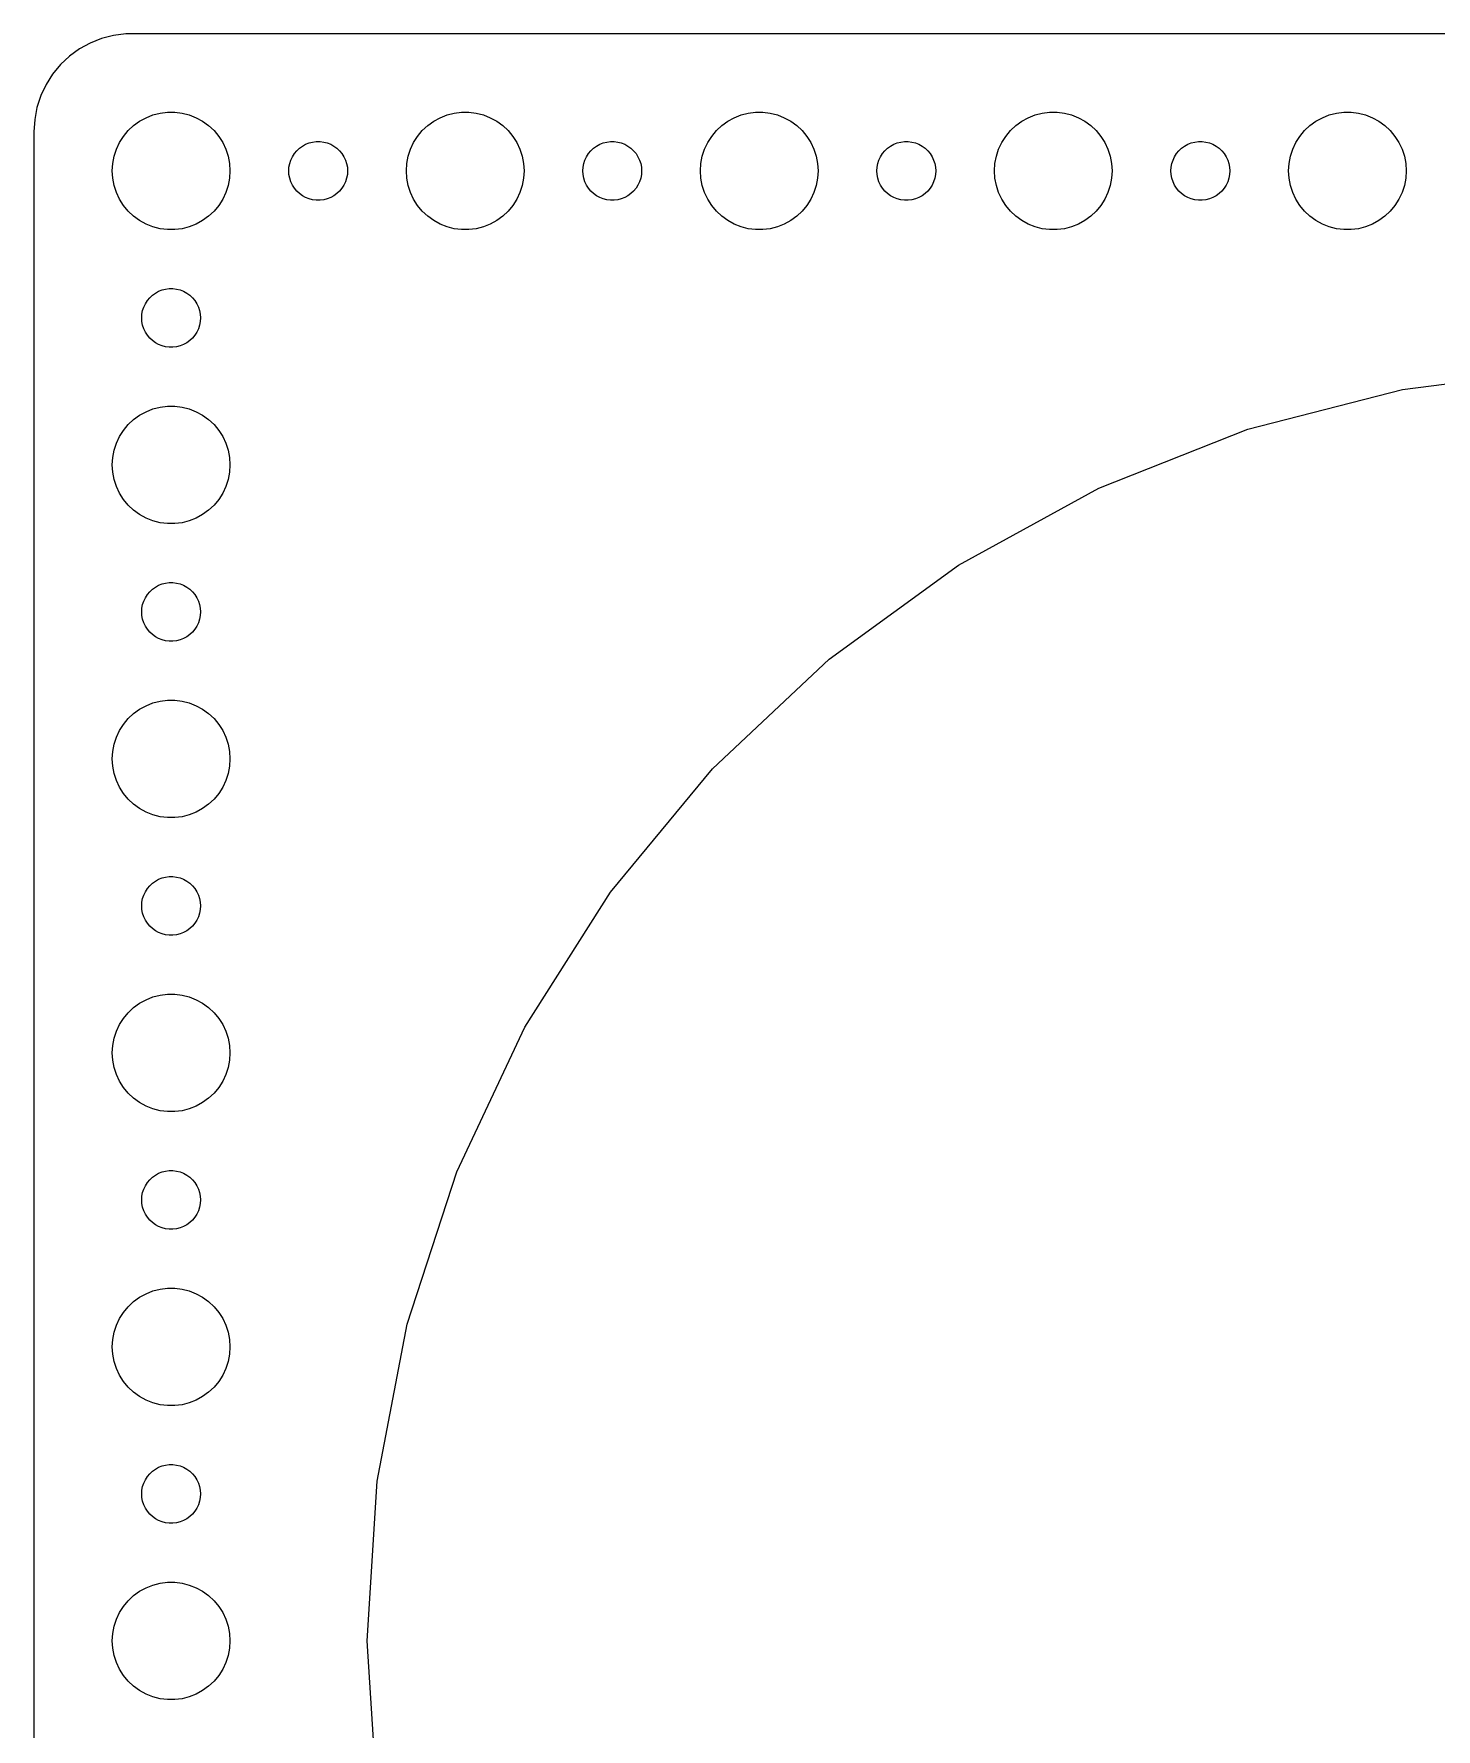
# Model space of a CAD drawing. Header units: metres. Extents: x -284 to 284, y -82 to 82.
# Drawn here: x -284.5 to -213, y -4.5 to 82 of the extents above; entities that cross this region are included whole.
import ezdxf

# ---------------------------------------------------------------- set-up
doc = ezdxf.new("R2010")
doc.units = ezdxf.units.M

msp = doc.modelspace()

# ---------------------------------------------------------------- linework, layer by layer
for p, q in [((-281.629, 81.5241), (-282.179, 81.2216)), ((-281.045, 81.7553), (-281.629, 81.5241)), ((-280.437, 81.9114), (-281.045, 81.7553)), ((-279.814, 81.9901), (-280.437, 81.9114)), ((279.814, 81.9901), (-279.814, 81.9901)), ((-282.687, 80.8526), (-283.145, 80.4227)), ((-282.179, 81.2216), (-282.687, 80.8526)), ((-283.545, 79.9389), (-283.882, 79.4088)), ((-283.145, 80.4227), (-283.545, 79.9389)), ((-284.149, 78.8406), (-284.343, 78.2434)), ((-283.882, 79.4088), (-284.149, 78.8406)), ((-284.343, 78.2434), (-284.461, 77.6267)), ((-278.777, 77.7145), (-278.427, 77.8532)), ((-278.427, 77.8532), (-278.062, 77.9469)), ((-278.062, 77.9469), (-277.688, 77.9941)), ((-277.688, 77.9941), (-277.312, 77.9941)), ((-277.312, 77.9941), (-276.938, 77.9469)), ((-276.938, 77.9469), (-276.573, 77.8532)), ((-276.573, 77.8532), (-276.223, 77.7145)), ((-263.777, 77.7145), (-263.427, 77.8532)), ((-263.427, 77.8532), (-263.062, 77.9469)), ((-263.062, 77.9469), (-262.688, 77.9941)), ((-262.688, 77.9941), (-262.312, 77.9941)), ((-262.312, 77.9941), (-261.938, 77.9469)), ((-261.938, 77.9469), (-261.573, 77.8532)), ((-261.573, 77.8532), (-261.223, 77.7145)), ((-248.777, 77.7145), (-248.427, 77.8532)), ((-248.427, 77.8532), (-248.062, 77.9469)), ((-248.062, 77.9469), (-247.688, 77.9941)), ((-247.688, 77.9941), (-247.312, 77.9941)), ((-247.312, 77.9941), (-246.938, 77.9469)), ((-246.938, 77.9469), (-246.573, 77.8532)), ((-246.573, 77.8532), (-246.223, 77.7145)), ((-233.777, 77.7145), (-233.427, 77.8532)), ((-233.427, 77.8532), (-233.062, 77.9469)), ((-233.062, 77.9469), (-232.688, 77.9941)), ((-232.688, 77.9941), (-232.312, 77.9941)), ((-232.312, 77.9941), (-231.938, 77.9469)), ((-231.938, 77.9469), (-231.573, 77.8532)), ((-231.573, 77.8532), (-231.223, 77.7145)), ((-218.777, 77.7145), (-218.427, 77.8532)), ((-218.427, 77.8532), (-218.062, 77.9469)), ((-218.062, 77.9469), (-217.688, 77.9941)), ((-217.688, 77.9941), (-217.312, 77.9941)), ((-217.312, 77.9941), (-216.938, 77.9469)), ((-216.938, 77.9469), (-216.573, 77.8532)), ((-216.573, 77.8532), (-216.223, 77.7145)), ((-284.461, 77.6267), (-284.5, 77)), ((-284.5, 77), (-284.5, -77)), ((-279.927, 76.7634), (-279.687, 77.0536)), ((-279.687, 77.0536), (-279.412, 77.3115)), ((-279.412, 77.3115), (-279.107, 77.533)), ((-279.107, 77.533), (-278.777, 77.7145)), ((-276.223, 77.7145), (-275.893, 77.533)), ((-275.893, 77.533), (-275.588, 77.3115)), ((-275.588, 77.3115), (-275.313, 77.0536)), ((-275.313, 77.0536), (-275.073, 76.7634)), ((-264.927, 76.7634), (-264.687, 77.0536)), ((-264.687, 77.0536), (-264.412, 77.3115)), ((-264.412, 77.3115), (-264.107, 77.533)), ((-264.107, 77.533), (-263.777, 77.7145)), ((-261.223, 77.7145), (-260.893, 77.533)), ((-260.893, 77.533), (-260.588, 77.3115)), ((-260.588, 77.3115), (-260.313, 77.0536)), ((-260.313, 77.0536), (-260.073, 76.7634)), ((-249.927, 76.7634), (-249.687, 77.0536)), ((-249.687, 77.0536), (-249.412, 77.3115)), ((-249.412, 77.3115), (-249.107, 77.533)), ((-249.107, 77.533), (-248.777, 77.7145)), ((-246.223, 77.7145), (-245.893, 77.533)), ((-245.893, 77.533), (-245.588, 77.3115)), ((-245.588, 77.3115), (-245.313, 77.0536)), ((-245.313, 77.0536), (-245.073, 76.7634)), ((-234.927, 76.7634), (-234.687, 77.0536)), ((-234.687, 77.0536), (-234.412, 77.3115)), ((-234.412, 77.3115), (-234.107, 77.533)), ((-234.107, 77.533), (-233.777, 77.7145)), ((-231.223, 77.7145), (-230.893, 77.533)), ((-230.893, 77.533), (-230.588, 77.3115)), ((-230.588, 77.3115), (-230.313, 77.0536)), ((-230.313, 77.0536), (-230.073, 76.7634)), ((-219.927, 76.7634), (-219.687, 77.0536)), ((-219.687, 77.0536), (-219.412, 77.3115)), ((-219.412, 77.3115), (-219.107, 77.533)), ((-219.107, 77.533), (-218.777, 77.7145)), ((-216.223, 77.7145), (-215.893, 77.533)), ((-215.893, 77.533), (-215.588, 77.3115)), ((-215.588, 77.3115), (-215.313, 77.0536)), ((-215.313, 77.0536), (-215.073, 76.7634)), ((-280.289, 76.1044), (-280.129, 76.4453)), ((-280.129, 76.4453), (-279.927, 76.7634)), ((-275.073, 76.7634), (-274.871, 76.4453)), ((-274.871, 76.4453), (-274.711, 76.1044)), ((-271.093, 76.0268), (-270.956, 76.1558)), ((-270.956, 76.1558), (-270.804, 76.2665)), ((-270.804, 76.2665), (-270.639, 76.3572)), ((-270.639, 76.3572), (-270.464, 76.4266)), ((-270.464, 76.4266), (-270.281, 76.4734)), ((-270.281, 76.4734), (-270.094, 76.497)), ((-270.094, 76.497), (-269.906, 76.497)), ((-269.906, 76.497), (-269.719, 76.4734)), ((-269.719, 76.4734), (-269.536, 76.4266)), ((-269.536, 76.4266), (-269.361, 76.3572)), ((-269.361, 76.3572), (-269.196, 76.2665)), ((-269.196, 76.2665), (-269.044, 76.1558)), ((-269.044, 76.1558), (-268.907, 76.0268)), ((-265.289, 76.1044), (-265.129, 76.4453)), ((-265.129, 76.4453), (-264.927, 76.7634)), ((-260.073, 76.7634), (-259.871, 76.4453)), ((-259.871, 76.4453), (-259.711, 76.1044)), ((-256.093, 76.0268), (-255.956, 76.1558)), ((-255.956, 76.1558), (-255.804, 76.2665)), ((-255.804, 76.2665), (-255.639, 76.3572)), ((-255.639, 76.3572), (-255.464, 76.4266)), ((-255.464, 76.4266), (-255.281, 76.4734)), ((-255.281, 76.4734), (-255.094, 76.497)), ((-255.094, 76.497), (-254.906, 76.497)), ((-254.906, 76.497), (-254.719, 76.4734)), ((-254.719, 76.4734), (-254.536, 76.4266)), ((-254.536, 76.4266), (-254.361, 76.3572)), ((-254.361, 76.3572), (-254.196, 76.2665)), ((-254.196, 76.2665), (-254.044, 76.1558)), ((-254.044, 76.1558), (-253.907, 76.0268)), ((-250.289, 76.1044), (-250.129, 76.4453)), ((-250.129, 76.4453), (-249.927, 76.7634)), ((-245.073, 76.7634), (-244.871, 76.4453)), ((-244.871, 76.4453), (-244.711, 76.1044)), ((-241.093, 76.0268), (-240.956, 76.1558)), ((-240.956, 76.1558), (-240.804, 76.2665)), ((-240.804, 76.2665), (-240.639, 76.3572)), ((-240.639, 76.3572), (-240.464, 76.4266)), ((-240.464, 76.4266), (-240.281, 76.4734)), ((-240.281, 76.4734), (-240.094, 76.497)), ((-240.094, 76.497), (-239.906, 76.497)), ((-239.906, 76.497), (-239.719, 76.4734)), ((-239.719, 76.4734), (-239.536, 76.4266)), ((-239.536, 76.4266), (-239.361, 76.3572)), ((-239.361, 76.3572), (-239.196, 76.2665)), ((-239.196, 76.2665), (-239.044, 76.1558)), ((-239.044, 76.1558), (-238.907, 76.0268)), ((-235.289, 76.1044), (-235.129, 76.4453)), ((-235.129, 76.4453), (-234.927, 76.7634)), ((-230.073, 76.7634), (-229.871, 76.4453)), ((-229.871, 76.4453), (-229.711, 76.1044)), ((-226.093, 76.0268), (-225.956, 76.1558)), ((-225.956, 76.1558), (-225.804, 76.2665)), ((-225.804, 76.2665), (-225.639, 76.3572)), ((-225.639, 76.3572), (-225.464, 76.4266)), ((-225.464, 76.4266), (-225.281, 76.4734)), ((-225.281, 76.4734), (-225.094, 76.497)), ((-225.094, 76.497), (-224.906, 76.497)), ((-224.906, 76.497), (-224.719, 76.4734)), ((-224.719, 76.4734), (-224.536, 76.4266)), ((-224.536, 76.4266), (-224.361, 76.3572)), ((-224.361, 76.3572), (-224.196, 76.2665)), ((-224.196, 76.2665), (-224.044, 76.1558)), ((-224.044, 76.1558), (-223.907, 76.0268)), ((-220.289, 76.1044), (-220.129, 76.4453)), ((-220.129, 76.4453), (-219.927, 76.7634)), ((-215.073, 76.7634), (-214.871, 76.4453)), ((-214.871, 76.4453), (-214.711, 76.1044)), ((-280.5, 75), (-280.476, 75.376)), ((-280.476, 75.376), (-280.406, 75.7461)), ((-280.406, 75.7461), (-280.289, 76.1044)), ((-274.711, 76.1044), (-274.594, 75.7461)), ((-274.594, 75.7461), (-274.524, 75.376)), ((-274.524, 75.376), (-274.5, 75)), ((-271.488, 75.188), (-271.453, 75.373)), ((-271.453, 75.373), (-271.395, 75.5522)), ((-271.395, 75.5522), (-271.314, 75.7226)), ((-271.314, 75.7226), (-271.214, 75.8817)), ((-271.214, 75.8817), (-271.093, 76.0268)), ((-268.907, 76.0268), (-268.786, 75.8817)), ((-268.786, 75.8817), (-268.686, 75.7226)), ((-268.686, 75.7226), (-268.605, 75.5522)), ((-268.605, 75.5522), (-268.547, 75.373)), ((-268.547, 75.373), (-268.512, 75.188)), ((-265.5, 75), (-265.476, 75.376)), ((-265.476, 75.376), (-265.406, 75.7461)), ((-265.406, 75.7461), (-265.289, 76.1044)), ((-259.711, 76.1044), (-259.594, 75.7461)), ((-259.594, 75.7461), (-259.524, 75.376)), ((-259.524, 75.376), (-259.5, 75)), ((-256.488, 75.188), (-256.453, 75.373)), ((-256.453, 75.373), (-256.395, 75.5522)), ((-256.395, 75.5522), (-256.314, 75.7226)), ((-256.314, 75.7226), (-256.214, 75.8817)), ((-256.214, 75.8817), (-256.093, 76.0268)), ((-253.907, 76.0268), (-253.786, 75.8817)), ((-253.786, 75.8817), (-253.686, 75.7226)), ((-253.686, 75.7226), (-253.605, 75.5522)), ((-253.605, 75.5522), (-253.547, 75.373)), ((-253.547, 75.373), (-253.512, 75.188)), ((-250.5, 75), (-250.476, 75.376)), ((-250.476, 75.376), (-250.406, 75.7461)), ((-250.406, 75.7461), (-250.289, 76.1044)), ((-244.711, 76.1044), (-244.594, 75.7461)), ((-244.594, 75.7461), (-244.524, 75.376)), ((-244.524, 75.376), (-244.5, 75)), ((-241.488, 75.188), (-241.453, 75.373)), ((-241.453, 75.373), (-241.395, 75.5522)), ((-241.395, 75.5522), (-241.314, 75.7226)), ((-241.314, 75.7226), (-241.214, 75.8817)), ((-241.214, 75.8817), (-241.093, 76.0268)), ((-238.907, 76.0268), (-238.786, 75.8817)), ((-238.786, 75.8817), (-238.686, 75.7226)), ((-238.686, 75.7226), (-238.605, 75.5522)), ((-238.605, 75.5522), (-238.547, 75.373)), ((-238.547, 75.373), (-238.512, 75.188)), ((-235.5, 75), (-235.476, 75.376)), ((-235.476, 75.376), (-235.406, 75.7461)), ((-235.406, 75.7461), (-235.289, 76.1044)), ((-229.711, 76.1044), (-229.594, 75.7461)), ((-229.594, 75.7461), (-229.524, 75.376)), ((-229.524, 75.376), (-229.5, 75)), ((-226.488, 75.188), (-226.453, 75.373)), ((-226.453, 75.373), (-226.395, 75.5522)), ((-226.395, 75.5522), (-226.314, 75.7226)), ((-226.314, 75.7226), (-226.214, 75.8817)), ((-226.214, 75.8817), (-226.093, 76.0268)), ((-223.907, 76.0268), (-223.786, 75.8817)), ((-223.786, 75.8817), (-223.686, 75.7226)), ((-223.686, 75.7226), (-223.605, 75.5522)), ((-223.605, 75.5522), (-223.547, 75.373)), ((-223.547, 75.373), (-223.512, 75.188)), ((-220.5, 75), (-220.476, 75.376)), ((-220.476, 75.376), (-220.406, 75.7461)), ((-220.406, 75.7461), (-220.289, 76.1044)), ((-214.711, 76.1044), (-214.594, 75.7461)), ((-214.594, 75.7461), (-214.524, 75.376)), ((-214.524, 75.376), (-214.5, 75)), ((-280.476, 74.624), (-280.5, 75)), ((-280.406, 74.2539), (-280.476, 74.624)), ((-274.524, 74.624), (-274.594, 74.2539)), ((-274.5, 75), (-274.524, 74.624)), ((-271.5, 75), (-271.488, 75.188)), ((-271.488, 74.812), (-271.5, 75)), ((-271.453, 74.627), (-271.488, 74.812)), ((-271.395, 74.4478), (-271.453, 74.627)), ((-271.314, 74.2774), (-271.395, 74.4478)), ((-268.605, 74.4478), (-268.686, 74.2774)), ((-268.547, 74.627), (-268.605, 74.4478)), ((-268.512, 74.812), (-268.547, 74.627)), ((-268.512, 75.188), (-268.5, 75)), ((-268.5, 75), (-268.512, 74.812)), ((-265.476, 74.624), (-265.5, 75)), ((-265.406, 74.2539), (-265.476, 74.624)), ((-259.524, 74.624), (-259.594, 74.2539)), ((-259.5, 75), (-259.524, 74.624)), ((-256.5, 75), (-256.488, 75.188)), ((-256.488, 74.812), (-256.5, 75)), ((-256.453, 74.627), (-256.488, 74.812)), ((-256.395, 74.4478), (-256.453, 74.627)), ((-256.314, 74.2774), (-256.395, 74.4478)), ((-253.605, 74.4478), (-253.686, 74.2774)), ((-253.547, 74.627), (-253.605, 74.4478)), ((-253.512, 74.812), (-253.547, 74.627)), ((-253.512, 75.188), (-253.5, 75)), ((-253.5, 75), (-253.512, 74.812)), ((-250.476, 74.624), (-250.5, 75)), ((-250.406, 74.2539), (-250.476, 74.624)), ((-244.524, 74.624), (-244.594, 74.2539)), ((-244.5, 75), (-244.524, 74.624)), ((-241.5, 75), (-241.488, 75.188)), ((-241.488, 74.812), (-241.5, 75)), ((-241.453, 74.627), (-241.488, 74.812)), ((-241.395, 74.4478), (-241.453, 74.627)), ((-241.314, 74.2774), (-241.395, 74.4478)), ((-238.605, 74.4478), (-238.686, 74.2774)), ((-238.547, 74.627), (-238.605, 74.4478)), ((-238.512, 74.812), (-238.547, 74.627)), ((-238.512, 75.188), (-238.5, 75)), ((-238.5, 75), (-238.512, 74.812)), ((-235.476, 74.624), (-235.5, 75)), ((-235.406, 74.2539), (-235.476, 74.624)), ((-229.524, 74.624), (-229.594, 74.2539)), ((-229.5, 75), (-229.524, 74.624)), ((-226.5, 75), (-226.488, 75.188)), ((-226.488, 74.812), (-226.5, 75)), ((-226.453, 74.627), (-226.488, 74.812)), ((-226.395, 74.4478), (-226.453, 74.627)), ((-226.314, 74.2774), (-226.395, 74.4478)), ((-223.605, 74.4478), (-223.686, 74.2774)), ((-223.547, 74.627), (-223.605, 74.4478)), ((-223.512, 74.812), (-223.547, 74.627)), ((-223.512, 75.188), (-223.5, 75)), ((-223.5, 75), (-223.512, 74.812)), ((-220.476, 74.624), (-220.5, 75)), ((-220.406, 74.2539), (-220.476, 74.624)), ((-214.524, 74.624), (-214.594, 74.2539)), ((-214.5, 75), (-214.524, 74.624)), ((-280.289, 73.8956), (-280.406, 74.2539)), ((-280.129, 73.5547), (-280.289, 73.8956)), ((-279.927, 73.2366), (-280.129, 73.5547)), ((-274.871, 73.5547), (-275.073, 73.2366)), ((-274.711, 73.8956), (-274.871, 73.5547)), ((-274.594, 74.2539), (-274.711, 73.8956)), ((-271.214, 74.1183), (-271.314, 74.2774)), ((-271.093, 73.9732), (-271.214, 74.1183)), ((-270.956, 73.8442), (-271.093, 73.9732)), ((-270.804, 73.7335), (-270.956, 73.8442)), ((-270.639, 73.6428), (-270.804, 73.7335)), ((-270.464, 73.5734), (-270.639, 73.6428)), ((-270.281, 73.5266), (-270.464, 73.5734)), ((-270.094, 73.503), (-270.281, 73.5266)), ((-269.719, 73.5266), (-269.906, 73.503)), ((-269.536, 73.5734), (-269.719, 73.5266)), ((-269.361, 73.6428), (-269.536, 73.5734)), ((-269.196, 73.7335), (-269.361, 73.6428)), ((-269.044, 73.8442), (-269.196, 73.7335)), ((-268.907, 73.9732), (-269.044, 73.8442)), ((-268.786, 74.1183), (-268.907, 73.9732)), ((-268.686, 74.2774), (-268.786, 74.1183)), ((-265.289, 73.8956), (-265.406, 74.2539)), ((-265.129, 73.5547), (-265.289, 73.8956)), ((-264.927, 73.2366), (-265.129, 73.5547)), ((-259.871, 73.5547), (-260.073, 73.2366)), ((-259.711, 73.8956), (-259.871, 73.5547)), ((-259.594, 74.2539), (-259.711, 73.8956)), ((-256.214, 74.1183), (-256.314, 74.2774)), ((-256.093, 73.9732), (-256.214, 74.1183)), ((-255.956, 73.8442), (-256.093, 73.9732)), ((-255.804, 73.7335), (-255.956, 73.8442)), ((-255.639, 73.6428), (-255.804, 73.7335)), ((-255.464, 73.5734), (-255.639, 73.6428)), ((-255.281, 73.5266), (-255.464, 73.5734)), ((-255.094, 73.503), (-255.281, 73.5266)), ((-254.719, 73.5266), (-254.906, 73.503)), ((-254.536, 73.5734), (-254.719, 73.5266)), ((-254.361, 73.6428), (-254.536, 73.5734)), ((-254.196, 73.7335), (-254.361, 73.6428)), ((-254.044, 73.8442), (-254.196, 73.7335)), ((-253.907, 73.9732), (-254.044, 73.8442)), ((-253.786, 74.1183), (-253.907, 73.9732)), ((-253.686, 74.2774), (-253.786, 74.1183)), ((-250.289, 73.8956), (-250.406, 74.2539)), ((-250.129, 73.5547), (-250.289, 73.8956)), ((-249.927, 73.2366), (-250.129, 73.5547)), ((-244.871, 73.5547), (-245.073, 73.2366)), ((-244.711, 73.8956), (-244.871, 73.5547)), ((-244.594, 74.2539), (-244.711, 73.8956)), ((-241.214, 74.1183), (-241.314, 74.2774)), ((-241.093, 73.9732), (-241.214, 74.1183)), ((-240.956, 73.8442), (-241.093, 73.9732)), ((-240.804, 73.7335), (-240.956, 73.8442)), ((-240.639, 73.6428), (-240.804, 73.7335)), ((-240.464, 73.5734), (-240.639, 73.6428)), ((-240.281, 73.5266), (-240.464, 73.5734)), ((-240.094, 73.503), (-240.281, 73.5266)), ((-239.719, 73.5266), (-239.906, 73.503)), ((-239.536, 73.5734), (-239.719, 73.5266)), ((-239.361, 73.6428), (-239.536, 73.5734)), ((-239.196, 73.7335), (-239.361, 73.6428)), ((-239.044, 73.8442), (-239.196, 73.7335)), ((-238.907, 73.9732), (-239.044, 73.8442)), ((-238.786, 74.1183), (-238.907, 73.9732)), ((-238.686, 74.2774), (-238.786, 74.1183)), ((-235.289, 73.8956), (-235.406, 74.2539)), ((-235.129, 73.5547), (-235.289, 73.8956)), ((-234.927, 73.2366), (-235.129, 73.5547)), ((-229.871, 73.5547), (-230.073, 73.2366)), ((-229.711, 73.8956), (-229.871, 73.5547)), ((-229.594, 74.2539), (-229.711, 73.8956)), ((-226.214, 74.1183), (-226.314, 74.2774)), ((-226.093, 73.9732), (-226.214, 74.1183)), ((-225.956, 73.8442), (-226.093, 73.9732)), ((-225.804, 73.7335), (-225.956, 73.8442)), ((-225.639, 73.6428), (-225.804, 73.7335)), ((-225.464, 73.5734), (-225.639, 73.6428)), ((-225.281, 73.5266), (-225.464, 73.5734)), ((-225.094, 73.503), (-225.281, 73.5266)), ((-224.719, 73.5266), (-224.906, 73.503)), ((-224.536, 73.5734), (-224.719, 73.5266)), ((-224.361, 73.6428), (-224.536, 73.5734)), ((-224.196, 73.7335), (-224.361, 73.6428)), ((-224.044, 73.8442), (-224.196, 73.7335)), ((-223.907, 73.9732), (-224.044, 73.8442)), ((-223.786, 74.1183), (-223.907, 73.9732)), ((-223.686, 74.2774), (-223.786, 74.1183)), ((-220.289, 73.8956), (-220.406, 74.2539)), ((-220.129, 73.5547), (-220.289, 73.8956)), ((-219.927, 73.2366), (-220.129, 73.5547)), ((-214.871, 73.5547), (-215.073, 73.2366)), ((-214.711, 73.8956), (-214.871, 73.5547)), ((-214.594, 74.2539), (-214.711, 73.8956)), ((-279.687, 72.9464), (-279.927, 73.2366)), ((-279.412, 72.6885), (-279.687, 72.9464)), ((-279.107, 72.467), (-279.412, 72.6885)), ((-275.588, 72.6885), (-275.893, 72.467)), ((-275.313, 72.9464), (-275.588, 72.6885)), ((-275.073, 73.2366), (-275.313, 72.9464)), ((-269.906, 73.503), (-270.094, 73.503)), ((-264.687, 72.9464), (-264.927, 73.2366)), ((-264.412, 72.6885), (-264.687, 72.9464)), ((-264.107, 72.467), (-264.412, 72.6885)), ((-260.588, 72.6885), (-260.893, 72.467)), ((-260.313, 72.9464), (-260.588, 72.6885)), ((-260.073, 73.2366), (-260.313, 72.9464)), ((-254.906, 73.503), (-255.094, 73.503)), ((-249.687, 72.9464), (-249.927, 73.2366)), ((-249.412, 72.6885), (-249.687, 72.9464)), ((-249.107, 72.467), (-249.412, 72.6885)), ((-245.588, 72.6885), (-245.893, 72.467)), ((-245.313, 72.9464), (-245.588, 72.6885)), ((-245.073, 73.2366), (-245.313, 72.9464)), ((-239.906, 73.503), (-240.094, 73.503)), ((-234.687, 72.9464), (-234.927, 73.2366)), ((-234.412, 72.6885), (-234.687, 72.9464)), ((-234.107, 72.467), (-234.412, 72.6885)), ((-230.588, 72.6885), (-230.893, 72.467)), ((-230.313, 72.9464), (-230.588, 72.6885)), ((-230.073, 73.2366), (-230.313, 72.9464)), ((-224.906, 73.503), (-225.094, 73.503)), ((-219.687, 72.9464), (-219.927, 73.2366)), ((-219.412, 72.6885), (-219.687, 72.9464)), ((-219.107, 72.467), (-219.412, 72.6885)), ((-215.588, 72.6885), (-215.893, 72.467)), ((-215.313, 72.9464), (-215.588, 72.6885)), ((-215.073, 73.2366), (-215.313, 72.9464)), ((-278.777, 72.2855), (-279.107, 72.467)), ((-278.427, 72.1468), (-278.777, 72.2855)), ((-278.062, 72.0531), (-278.427, 72.1468)), ((-277.688, 72.0059), (-278.062, 72.0531)), ((-277.312, 72.0059), (-277.688, 72.0059)), ((-276.938, 72.0531), (-277.312, 72.0059)), ((-276.573, 72.1468), (-276.938, 72.0531)), ((-276.223, 72.2855), (-276.573, 72.1468)), ((-275.893, 72.467), (-276.223, 72.2855)), ((-263.777, 72.2855), (-264.107, 72.467)), ((-263.427, 72.1468), (-263.777, 72.2855)), ((-263.062, 72.0531), (-263.427, 72.1468)), ((-262.688, 72.0059), (-263.062, 72.0531)), ((-262.312, 72.0059), (-262.688, 72.0059)), ((-261.938, 72.0531), (-262.312, 72.0059)), ((-261.573, 72.1468), (-261.938, 72.0531)), ((-261.223, 72.2855), (-261.573, 72.1468)), ((-260.893, 72.467), (-261.223, 72.2855)), ((-248.777, 72.2855), (-249.107, 72.467)), ((-248.427, 72.1468), (-248.777, 72.2855)), ((-248.062, 72.0531), (-248.427, 72.1468)), ((-247.688, 72.0059), (-248.062, 72.0531)), ((-247.312, 72.0059), (-247.688, 72.0059)), ((-246.938, 72.0531), (-247.312, 72.0059)), ((-246.573, 72.1468), (-246.938, 72.0531)), ((-246.223, 72.2855), (-246.573, 72.1468)), ((-245.893, 72.467), (-246.223, 72.2855)), ((-233.777, 72.2855), (-234.107, 72.467)), ((-233.427, 72.1468), (-233.777, 72.2855)), ((-233.062, 72.0531), (-233.427, 72.1468)), ((-232.688, 72.0059), (-233.062, 72.0531)), ((-232.312, 72.0059), (-232.688, 72.0059)), ((-231.938, 72.0531), (-232.312, 72.0059)), ((-231.573, 72.1468), (-231.938, 72.0531)), ((-231.223, 72.2855), (-231.573, 72.1468)), ((-230.893, 72.467), (-231.223, 72.2855)), ((-218.777, 72.2855), (-219.107, 72.467)), ((-218.427, 72.1468), (-218.777, 72.2855)), ((-218.062, 72.0531), (-218.427, 72.1468)), ((-217.688, 72.0059), (-218.062, 72.0531)), ((-217.312, 72.0059), (-217.688, 72.0059)), ((-216.938, 72.0531), (-217.312, 72.0059)), ((-216.573, 72.1468), (-216.938, 72.0531)), ((-216.223, 72.2855), (-216.573, 72.1468)), ((-215.893, 72.467), (-216.223, 72.2855)), ((-278.814, 68.2226), (-278.714, 68.3817)), ((-278.714, 68.3817), (-278.593, 68.5268)), ((-278.593, 68.5268), (-278.456, 68.6558)), ((-278.456, 68.6558), (-278.304, 68.7665)), ((-278.304, 68.7665), (-278.139, 68.8572)), ((-278.139, 68.8572), (-277.964, 68.9266)), ((-277.964, 68.9266), (-277.781, 68.9734)), ((-277.781, 68.9734), (-277.594, 68.997)), ((-277.594, 68.997), (-277.406, 68.997)), ((-277.406, 68.997), (-277.219, 68.9734)), ((-277.219, 68.9734), (-277.036, 68.9266)), ((-277.036, 68.9266), (-276.861, 68.8572)), ((-276.861, 68.8572), (-276.696, 68.7665)), ((-276.696, 68.7665), (-276.544, 68.6558)), ((-276.544, 68.6558), (-276.407, 68.5268)), ((-276.407, 68.5268), (-276.286, 68.3817)), ((-276.286, 68.3817), (-276.186, 68.2226)), ((-279, 67.5), (-278.988, 67.688)), ((-278.988, 67.312), (-279, 67.5)), ((-278.988, 67.688), (-278.953, 67.873)), ((-278.953, 67.873), (-278.895, 68.0522)), ((-278.895, 68.0522), (-278.814, 68.2226)), ((-276.186, 68.2226), (-276.105, 68.0522)), ((-276.105, 68.0522), (-276.047, 67.873)), ((-276.047, 67.873), (-276.012, 67.688)), ((-276.012, 67.688), (-276, 67.5)), ((-276, 67.5), (-276.012, 67.312)), ((-278.953, 67.127), (-278.988, 67.312)), ((-278.895, 66.9478), (-278.953, 67.127)), ((-278.814, 66.7774), (-278.895, 66.9478)), ((-278.714, 66.6183), (-278.814, 66.7774)), ((-278.593, 66.4732), (-278.714, 66.6183)), ((-276.286, 66.6183), (-276.407, 66.4732)), ((-276.186, 66.7774), (-276.286, 66.6183)), ((-276.105, 66.9478), (-276.186, 66.7774)), ((-276.047, 67.127), (-276.105, 66.9478)), ((-276.012, 67.312), (-276.047, 67.127)), ((-278.456, 66.3442), (-278.593, 66.4732)), ((-278.304, 66.2335), (-278.456, 66.3442)), ((-278.139, 66.1428), (-278.304, 66.2335)), ((-277.964, 66.0734), (-278.139, 66.1428)), ((-277.781, 66.0266), (-277.964, 66.0734)), ((-277.594, 66.003), (-277.781, 66.0266)), ((-277.406, 66.003), (-277.594, 66.003)), ((-277.219, 66.0266), (-277.406, 66.003)), ((-277.036, 66.0734), (-277.219, 66.0266)), ((-276.861, 66.1428), (-277.036, 66.0734)), ((-276.696, 66.2335), (-276.861, 66.1428)), ((-276.544, 66.3442), (-276.696, 66.2335)), ((-276.407, 66.4732), (-276.544, 66.3442)), ((-214.68, 63.8487), (-206.581, 64.8717)), ((-222.586, 61.8187), (-214.68, 63.8487)), ((-279.687, 62.0536), (-279.412, 62.3115)), ((-279.412, 62.3115), (-279.107, 62.533)), ((-279.107, 62.533), (-278.777, 62.7145)), ((-278.777, 62.7145), (-278.427, 62.8532)), ((-278.427, 62.8532), (-278.062, 62.9469)), ((-278.062, 62.9469), (-277.688, 62.9941)), ((-277.688, 62.9941), (-277.312, 62.9941)), ((-277.312, 62.9941), (-276.938, 62.9469)), ((-276.938, 62.9469), (-276.573, 62.8532)), ((-276.573, 62.8532), (-276.223, 62.7145)), ((-276.223, 62.7145), (-275.893, 62.533)), ((-275.893, 62.533), (-275.588, 62.3115)), ((-275.588, 62.3115), (-275.313, 62.0536)), ((-280.289, 61.1044), (-280.129, 61.4453)), ((-280.129, 61.4453), (-279.927, 61.7634)), ((-279.927, 61.7634), (-279.687, 62.0536)), ((-275.313, 62.0536), (-275.073, 61.7634)), ((-275.073, 61.7634), (-274.871, 61.4453)), ((-274.871, 61.4453), (-274.711, 61.1044)), ((-230.176, 58.8138), (-222.586, 61.8187)), ((-280.476, 60.376), (-280.406, 60.7461)), ((-280.406, 60.7461), (-280.289, 61.1044)), ((-274.711, 61.1044), (-274.594, 60.7461)), ((-274.594, 60.7461), (-274.524, 60.376)), ((-280.5, 60), (-280.476, 60.376)), ((-280.476, 59.624), (-280.5, 60)), ((-274.524, 60.376), (-274.5, 60)), ((-274.5, 60), (-274.524, 59.624)), ((-280.406, 59.2539), (-280.476, 59.624)), ((-280.289, 58.8956), (-280.406, 59.2539)), ((-280.129, 58.5547), (-280.289, 58.8956)), ((-274.711, 58.8956), (-274.871, 58.5547)), ((-274.594, 59.2539), (-274.711, 58.8956)), ((-274.524, 59.624), (-274.594, 59.2539)), ((-237.329, 54.8813), (-230.176, 58.8138)), ((-279.927, 58.2366), (-280.129, 58.5547)), ((-279.687, 57.9464), (-279.927, 58.2366)), ((-275.073, 58.2366), (-275.313, 57.9464)), ((-274.871, 58.5547), (-275.073, 58.2366)), ((-279.412, 57.6885), (-279.687, 57.9464)), ((-279.107, 57.467), (-279.412, 57.6885)), ((-278.777, 57.2855), (-279.107, 57.467)), ((-278.427, 57.1468), (-278.777, 57.2855)), ((-278.062, 57.0531), (-278.427, 57.1468)), ((-276.573, 57.1468), (-276.938, 57.0531)), ((-276.223, 57.2855), (-276.573, 57.1468)), ((-275.893, 57.467), (-276.223, 57.2855)), ((-275.588, 57.6885), (-275.893, 57.467)), ((-275.313, 57.9464), (-275.588, 57.6885)), ((-277.688, 57.0059), (-278.062, 57.0531)), ((-277.312, 57.0059), (-277.688, 57.0059)), ((-276.938, 57.0531), (-277.312, 57.0059)), ((-243.933, 50.0834), (-237.329, 54.8813)), ((-278.593, 53.5268), (-278.456, 53.6558)), ((-278.456, 53.6558), (-278.304, 53.7665)), ((-278.304, 53.7665), (-278.139, 53.8572)), ((-278.139, 53.8572), (-277.964, 53.9266)), ((-277.964, 53.9266), (-277.781, 53.9734)), ((-277.781, 53.9734), (-277.594, 53.997)), ((-277.594, 53.997), (-277.406, 53.997)), ((-277.406, 53.997), (-277.219, 53.9734)), ((-277.219, 53.9734), (-277.036, 53.9266)), ((-277.036, 53.9266), (-276.861, 53.8572)), ((-276.861, 53.8572), (-276.696, 53.7665)), ((-276.696, 53.7665), (-276.544, 53.6558)), ((-276.544, 53.6558), (-276.407, 53.5268)), ((-278.988, 52.688), (-278.953, 52.873)), ((-278.953, 52.873), (-278.895, 53.0522)), ((-278.895, 53.0522), (-278.814, 53.2226)), ((-278.814, 53.2226), (-278.714, 53.3817)), ((-278.714, 53.3817), (-278.593, 53.5268)), ((-276.407, 53.5268), (-276.286, 53.3817)), ((-276.286, 53.3817), (-276.186, 53.2226)), ((-276.186, 53.2226), (-276.105, 53.0522)), ((-276.105, 53.0522), (-276.047, 52.873)), ((-276.047, 52.873), (-276.012, 52.688)), ((-279, 52.5), (-278.988, 52.688)), ((-278.988, 52.312), (-279, 52.5)), ((-278.953, 52.127), (-278.988, 52.312)), ((-278.895, 51.9478), (-278.953, 52.127)), ((-278.814, 51.7774), (-278.895, 51.9478)), ((-276.105, 51.9478), (-276.186, 51.7774)), ((-276.047, 52.127), (-276.105, 51.9478)), ((-276.012, 52.312), (-276.047, 52.127)), ((-276.012, 52.688), (-276, 52.5)), ((-276, 52.5), (-276.012, 52.312)), ((-278.714, 51.6183), (-278.814, 51.7774)), ((-278.593, 51.4732), (-278.714, 51.6183)), ((-278.456, 51.3442), (-278.593, 51.4732)), ((-278.304, 51.2335), (-278.456, 51.3442)), ((-278.139, 51.1428), (-278.304, 51.2335)), ((-277.964, 51.0734), (-278.139, 51.1428)), ((-277.781, 51.0266), (-277.964, 51.0734)), ((-277.036, 51.0734), (-277.219, 51.0266)), ((-276.861, 51.1428), (-277.036, 51.0734)), ((-276.696, 51.2335), (-276.861, 51.1428)), ((-276.544, 51.3442), (-276.696, 51.2335)), ((-276.407, 51.4732), (-276.544, 51.3442)), ((-276.286, 51.6183), (-276.407, 51.4732)), ((-276.186, 51.7774), (-276.286, 51.6183)), ((-277.594, 51.003), (-277.781, 51.0266)), ((-277.406, 51.003), (-277.594, 51.003)), ((-277.219, 51.0266), (-277.406, 51.003)), ((-249.883, 44.4956), (-243.933, 50.0834)), ((-279.107, 47.533), (-278.777, 47.7145)), ((-278.777, 47.7145), (-278.427, 47.8532)), ((-278.427, 47.8532), (-278.062, 47.9469)), ((-278.062, 47.9469), (-277.688, 47.9941)), ((-277.688, 47.9941), (-277.312, 47.9941)), ((-277.312, 47.9941), (-276.938, 47.9469)), ((-276.938, 47.9469), (-276.573, 47.8532)), ((-276.573, 47.8532), (-276.223, 47.7145)), ((-276.223, 47.7145), (-275.893, 47.533)), ((-280.129, 46.4453), (-279.927, 46.7634)), ((-279.927, 46.7634), (-279.687, 47.0536)), ((-279.687, 47.0536), (-279.412, 47.3115)), ((-279.412, 47.3115), (-279.107, 47.533)), ((-275.893, 47.533), (-275.588, 47.3115)), ((-275.588, 47.3115), (-275.313, 47.0536)), ((-275.313, 47.0536), (-275.073, 46.7634)), ((-275.073, 46.7634), (-274.871, 46.4453)), ((-280.406, 45.7461), (-280.289, 46.1044)), ((-280.289, 46.1044), (-280.129, 46.4453)), ((-274.871, 46.4453), (-274.711, 46.1044)), ((-274.711, 46.1044), (-274.594, 45.7461)), ((-280.5, 45), (-280.476, 45.376)), ((-280.476, 44.624), (-280.5, 45)), ((-280.476, 45.376), (-280.406, 45.7461)), ((-274.594, 45.7461), (-274.524, 45.376)), ((-274.524, 45.376), (-274.5, 45)), ((-274.5, 45), (-274.524, 44.624)), ((-280.406, 44.2539), (-280.476, 44.624)), ((-280.289, 43.8956), (-280.406, 44.2539)), ((-274.594, 44.2539), (-274.711, 43.8956)), ((-274.524, 44.624), (-274.594, 44.2539)), ((-255.086, 38.206), (-249.883, 44.4956)), ((-280.129, 43.5547), (-280.289, 43.8956)), ((-279.927, 43.2366), (-280.129, 43.5547)), ((-274.871, 43.5547), (-275.073, 43.2366)), ((-274.711, 43.8956), (-274.871, 43.5547)), ((-279.687, 42.9464), (-279.927, 43.2366)), ((-279.412, 42.6885), (-279.687, 42.9464)), ((-279.107, 42.467), (-279.412, 42.6885)), ((-278.777, 42.2855), (-279.107, 42.467)), ((-275.893, 42.467), (-276.223, 42.2855)), ((-275.588, 42.6885), (-275.893, 42.467)), ((-275.313, 42.9464), (-275.588, 42.6885)), ((-275.073, 43.2366), (-275.313, 42.9464)), ((-278.427, 42.1468), (-278.777, 42.2855)), ((-278.062, 42.0531), (-278.427, 42.1468)), ((-277.688, 42.0059), (-278.062, 42.0531)), ((-277.312, 42.0059), (-277.688, 42.0059)), ((-276.938, 42.0531), (-277.312, 42.0059)), ((-276.573, 42.1468), (-276.938, 42.0531)), ((-276.223, 42.2855), (-276.573, 42.1468)), ((-278.139, 38.8572), (-277.964, 38.9266)), ((-277.964, 38.9266), (-277.781, 38.9734)), ((-277.781, 38.9734), (-277.594, 38.997)), ((-277.594, 38.997), (-277.406, 38.997)), ((-277.406, 38.997), (-277.219, 38.9734)), ((-277.219, 38.9734), (-277.036, 38.9266)), ((-277.036, 38.9266), (-276.861, 38.8572)), ((-278.895, 38.0522), (-278.814, 38.2226)), ((-278.814, 38.2226), (-278.714, 38.3817)), ((-278.714, 38.3817), (-278.593, 38.5268)), ((-278.593, 38.5268), (-278.456, 38.6558)), ((-278.456, 38.6558), (-278.304, 38.7665)), ((-278.304, 38.7665), (-278.139, 38.8572)), ((-276.861, 38.8572), (-276.696, 38.7665)), ((-276.696, 38.7665), (-276.544, 38.6558)), ((-276.544, 38.6558), (-276.407, 38.5268)), ((-276.407, 38.5268), (-276.286, 38.3817)), ((-276.286, 38.3817), (-276.186, 38.2226)), ((-276.186, 38.2226), (-276.105, 38.0522)), ((-259.46, 31.314), (-255.086, 38.206)), ((-279, 37.5), (-278.988, 37.688)), ((-278.988, 37.312), (-279, 37.5)), ((-278.988, 37.688), (-278.953, 37.873)), ((-278.953, 37.127), (-278.988, 37.312)), ((-278.953, 37.873), (-278.895, 38.0522)), ((-276.105, 38.0522), (-276.047, 37.873)), ((-276.047, 37.873), (-276.012, 37.688)), ((-276.012, 37.312), (-276.047, 37.127)), ((-276.012, 37.688), (-276, 37.5)), ((-276, 37.5), (-276.012, 37.312)), ((-278.895, 36.9478), (-278.953, 37.127)), ((-278.814, 36.7774), (-278.895, 36.9478)), ((-278.714, 36.6183), (-278.814, 36.7774)), ((-278.593, 36.4732), (-278.714, 36.6183)), ((-278.456, 36.3442), (-278.593, 36.4732)), ((-278.304, 36.2335), (-278.456, 36.3442)), ((-276.544, 36.3442), (-276.696, 36.2335)), ((-276.407, 36.4732), (-276.544, 36.3442)), ((-276.286, 36.6183), (-276.407, 36.4732)), ((-276.186, 36.7774), (-276.286, 36.6183)), ((-276.105, 36.9478), (-276.186, 36.7774)), ((-276.047, 37.127), (-276.105, 36.9478)), ((-278.139, 36.1428), (-278.304, 36.2335)), ((-277.964, 36.0734), (-278.139, 36.1428)), ((-277.781, 36.0266), (-277.964, 36.0734)), ((-277.594, 36.003), (-277.781, 36.0266)), ((-277.406, 36.003), (-277.594, 36.003)), ((-277.219, 36.0266), (-277.406, 36.003)), ((-277.036, 36.0734), (-277.219, 36.0266)), ((-276.861, 36.1428), (-277.036, 36.0734)), ((-276.696, 36.2335), (-276.861, 36.1428)), ((-278.427, 32.8532), (-278.062, 32.9469)), ((-278.062, 32.9469), (-277.688, 32.9941)), ((-277.688, 32.9941), (-277.312, 32.9941)), ((-277.312, 32.9941), (-276.938, 32.9469)), ((-276.938, 32.9469), (-276.573, 32.8532)), ((-279.927, 31.7634), (-279.687, 32.0536)), ((-279.687, 32.0536), (-279.412, 32.3115)), ((-279.412, 32.3115), (-279.107, 32.533)), ((-279.107, 32.533), (-278.777, 32.7145)), ((-278.777, 32.7145), (-278.427, 32.8532)), ((-276.573, 32.8532), (-276.223, 32.7145)), ((-276.223, 32.7145), (-275.893, 32.533)), ((-275.893, 32.533), (-275.588, 32.3115)), ((-275.588, 32.3115), (-275.313, 32.0536)), ((-275.313, 32.0536), (-275.073, 31.7634)), ((-280.289, 31.1044), (-280.129, 31.4453)), ((-280.129, 31.4453), (-279.927, 31.7634)), ((-275.073, 31.7634), (-274.871, 31.4453)), ((-274.871, 31.4453), (-274.711, 31.1044)), ((-262.935, 23.9281), (-259.46, 31.314)), ((-280.5, 30), (-280.476, 30.376)), ((-280.476, 30.376), (-280.406, 30.7461)), ((-280.406, 30.7461), (-280.289, 31.1044)), ((-274.711, 31.1044), (-274.594, 30.7461)), ((-274.594, 30.7461), (-274.524, 30.376)), ((-274.524, 30.376), (-274.5, 30)), ((-280.476, 29.624), (-280.5, 30)), ((-280.406, 29.2539), (-280.476, 29.624)), ((-274.524, 29.624), (-274.594, 29.2539)), ((-274.5, 30), (-274.524, 29.624)), ((-280.289, 28.8956), (-280.406, 29.2539)), ((-280.129, 28.5547), (-280.289, 28.8956)), ((-279.927, 28.2366), (-280.129, 28.5547)), ((-274.871, 28.5547), (-275.073, 28.2366)), ((-274.711, 28.8956), (-274.871, 28.5547)), ((-274.594, 29.2539), (-274.711, 28.8956)), ((-279.687, 27.9464), (-279.927, 28.2366)), ((-279.412, 27.6884), (-279.687, 27.9464)), ((-279.107, 27.467), (-279.412, 27.6884)), ((-275.588, 27.6884), (-275.893, 27.467)), ((-275.313, 27.9464), (-275.588, 27.6884)), ((-275.073, 28.2366), (-275.313, 27.9464)), ((-278.777, 27.2855), (-279.107, 27.467)), ((-278.427, 27.1468), (-278.777, 27.2855)), ((-278.062, 27.0531), (-278.427, 27.1468)), ((-277.688, 27.0059), (-278.062, 27.0531)), ((-277.312, 27.0059), (-277.688, 27.0059)), ((-276.938, 27.0531), (-277.312, 27.0059)), ((-276.573, 27.1468), (-276.938, 27.0531)), ((-276.223, 27.2855), (-276.573, 27.1468)), ((-275.893, 27.467), (-276.223, 27.2855)), ((-278.814, 23.2226), (-278.714, 23.3817)), ((-278.714, 23.3817), (-278.593, 23.5268)), ((-278.593, 23.5268), (-278.456, 23.6558)), ((-278.456, 23.6558), (-278.304, 23.7665)), ((-278.304, 23.7665), (-278.139, 23.8572)), ((-278.139, 23.8572), (-277.964, 23.9266)), ((-277.964, 23.9266), (-277.781, 23.9734)), ((-277.781, 23.9734), (-277.594, 23.997)), ((-277.594, 23.997), (-277.406, 23.997)), ((-277.406, 23.997), (-277.219, 23.9734)), ((-277.219, 23.9734), (-277.036, 23.9266)), ((-277.036, 23.9266), (-276.861, 23.8572)), ((-276.861, 23.8572), (-276.696, 23.7665)), ((-276.696, 23.7665), (-276.544, 23.6558)), ((-276.544, 23.6558), (-276.407, 23.5268)), ((-276.407, 23.5268), (-276.286, 23.3817)), ((-276.286, 23.3817), (-276.186, 23.2226)), ((-265.458, 16.1648), (-262.935, 23.9281)), ((-279, 22.5), (-278.988, 22.688)), ((-278.988, 22.312), (-279, 22.5)), ((-278.988, 22.688), (-278.953, 22.873)), ((-278.953, 22.873), (-278.895, 23.0522)), ((-278.895, 23.0522), (-278.814, 23.2226)), ((-276.186, 23.2226), (-276.105, 23.0522)), ((-276.105, 23.0522), (-276.047, 22.873)), ((-276.047, 22.873), (-276.012, 22.688)), ((-276.012, 22.688), (-276, 22.5)), ((-276, 22.5), (-276.012, 22.312)), ((-278.953, 22.127), (-278.988, 22.312)), ((-278.895, 21.9478), (-278.953, 22.127)), ((-278.814, 21.7774), (-278.895, 21.9478)), ((-278.714, 21.6183), (-278.814, 21.7774)), ((-276.186, 21.7774), (-276.286, 21.6183)), ((-276.105, 21.9478), (-276.186, 21.7774)), ((-276.047, 22.127), (-276.105, 21.9478)), ((-276.012, 22.312), (-276.047, 22.127)), ((-278.593, 21.4732), (-278.714, 21.6183)), ((-278.456, 21.3442), (-278.593, 21.4732)), ((-278.304, 21.2335), (-278.456, 21.3442)), ((-278.139, 21.1427), (-278.304, 21.2335)), ((-277.964, 21.0734), (-278.139, 21.1427)), ((-277.781, 21.0266), (-277.964, 21.0734)), ((-277.594, 21.003), (-277.781, 21.0266)), ((-277.406, 21.003), (-277.594, 21.003)), ((-277.219, 21.0266), (-277.406, 21.003)), ((-277.036, 21.0734), (-277.219, 21.0266)), ((-276.861, 21.1427), (-277.036, 21.0734)), ((-276.696, 21.2335), (-276.861, 21.1427)), ((-276.544, 21.3442), (-276.696, 21.2335)), ((-276.407, 21.4732), (-276.544, 21.3442)), ((-276.286, 21.6183), (-276.407, 21.4732)), ((-279.687, 17.0536), (-279.412, 17.3115)), ((-279.412, 17.3115), (-279.107, 17.533)), ((-279.107, 17.533), (-278.777, 17.7145)), ((-278.777, 17.7145), (-278.427, 17.8532)), ((-278.427, 17.8532), (-278.062, 17.9469)), ((-278.062, 17.9469), (-277.688, 17.9941)), ((-277.688, 17.9941), (-277.312, 17.9941)), ((-277.312, 17.9941), (-276.938, 17.9469)), ((-276.938, 17.9469), (-276.573, 17.8532)), ((-276.573, 17.8532), (-276.223, 17.7145)), ((-276.223, 17.7145), (-275.893, 17.533)), ((-275.893, 17.533), (-275.588, 17.3115)), ((-275.588, 17.3115), (-275.313, 17.0536)), ((-280.289, 16.1044), (-280.129, 16.4453)), ((-280.129, 16.4453), (-279.927, 16.7634)), ((-279.927, 16.7634), (-279.687, 17.0536)), ((-275.313, 17.0536), (-275.073, 16.7634)), ((-275.073, 16.7634), (-274.871, 16.4453)), ((-274.871, 16.4453), (-274.711, 16.1044)), ((-280.476, 15.376), (-280.406, 15.7461)), ((-280.406, 15.7461), (-280.289, 16.1044)), ((-274.711, 16.1044), (-274.594, 15.7461)), ((-274.594, 15.7461), (-274.524, 15.376)), ((-266.987, 8.14665), (-265.458, 16.1648)), ((-280.5, 15), (-280.476, 15.376)), ((-280.476, 14.624), (-280.5, 15)), ((-274.524, 15.376), (-274.5, 15)), ((-274.5, 15), (-274.524, 14.624)), ((-280.406, 14.2539), (-280.476, 14.624)), ((-280.289, 13.8956), (-280.406, 14.2539)), ((-280.129, 13.5547), (-280.289, 13.8956)), ((-274.711, 13.8956), (-274.871, 13.5547)), ((-274.594, 14.2539), (-274.711, 13.8956)), ((-274.524, 14.624), (-274.594, 14.2539)), ((-279.927, 13.2366), (-280.129, 13.5547)), ((-279.687, 12.9464), (-279.927, 13.2366)), ((-275.073, 13.2366), (-275.313, 12.9464)), ((-274.871, 13.5547), (-275.073, 13.2366)), ((-279.412, 12.6884), (-279.687, 12.9464)), ((-279.107, 12.467), (-279.412, 12.6884)), ((-278.777, 12.2855), (-279.107, 12.467)), ((-278.427, 12.1468), (-278.777, 12.2855)), ((-278.062, 12.0531), (-278.427, 12.1468)), ((-276.573, 12.1468), (-276.938, 12.0531)), ((-276.223, 12.2855), (-276.573, 12.1468)), ((-275.893, 12.467), (-276.223, 12.2855)), ((-275.588, 12.6884), (-275.893, 12.467)), ((-275.313, 12.9464), (-275.588, 12.6884)), ((-277.688, 12.0059), (-278.062, 12.0531)), ((-277.312, 12.0059), (-277.688, 12.0059)), ((-276.938, 12.0531), (-277.312, 12.0059)), ((-278.593, 8.52681), (-278.456, 8.65576)), ((-278.456, 8.65576), (-278.304, 8.76648)), ((-278.304, 8.76648), (-278.139, 8.85724)), ((-278.139, 8.85724), (-277.964, 8.92657)), ((-277.964, 8.92657), (-277.781, 8.97342)), ((-277.781, 8.97342), (-277.594, 8.99704)), ((-277.594, 8.99704), (-277.406, 8.99704)), ((-277.406, 8.99704), (-277.219, 8.97342)), ((-277.219, 8.97342), (-277.036, 8.92657)), ((-277.036, 8.92657), (-276.861, 8.85724)), ((-276.861, 8.85724), (-276.696, 8.76648)), ((-276.696, 8.76648), (-276.544, 8.65576)), ((-276.544, 8.65576), (-276.407, 8.52681)), ((-278.988, 7.68799), (-278.953, 7.87303)), ((-278.953, 7.87303), (-278.895, 8.05219)), ((-278.895, 8.05219), (-278.814, 8.22263)), ((-278.814, 8.22263), (-278.714, 8.38167)), ((-278.714, 8.38167), (-278.593, 8.52681)), ((-276.407, 8.52681), (-276.286, 8.38167)), ((-276.286, 8.38167), (-276.186, 8.22263)), ((-276.186, 8.22263), (-276.105, 8.05219)), ((-276.105, 8.05219), (-276.047, 7.87303)), ((-276.047, 7.87303), (-276.012, 7.68799)), ((-267.5, 0), (-266.987, 8.14665)), ((-279, 7.5), (-278.988, 7.68799)), ((-278.988, 7.312), (-279, 7.5)), ((-278.953, 7.12695), (-278.988, 7.312)), ((-278.895, 6.9478), (-278.953, 7.12695)), ((-278.814, 6.77736), (-278.895, 6.9478)), ((-276.105, 6.9478), (-276.186, 6.77736)), ((-276.047, 7.12695), (-276.105, 6.9478)), ((-276.012, 7.312), (-276.047, 7.12695)), ((-276.012, 7.68799), (-276, 7.5)), ((-276, 7.5), (-276.012, 7.312)), ((-278.714, 6.61832), (-278.814, 6.77736)), ((-278.593, 6.47318), (-278.714, 6.61832)), ((-278.456, 6.34422), (-278.593, 6.47318)), ((-278.304, 6.23351), (-278.456, 6.34422)), ((-278.139, 6.14275), (-278.304, 6.23351)), ((-277.964, 6.07341), (-278.139, 6.14275)), ((-277.781, 6.02657), (-277.964, 6.07341)), ((-277.036, 6.07341), (-277.219, 6.02657)), ((-276.861, 6.14275), (-277.036, 6.07341)), ((-276.696, 6.23351), (-276.861, 6.14275)), ((-276.544, 6.34422), (-276.696, 6.23351)), ((-276.407, 6.47318), (-276.544, 6.34422)), ((-276.286, 6.61832), (-276.407, 6.47318)), ((-276.186, 6.77736), (-276.286, 6.61832)), ((-277.594, 6.00294), (-277.781, 6.02657)), ((-277.406, 6.00294), (-277.594, 6.00294)), ((-277.219, 6.02657), (-277.406, 6.00294)), ((-279.107, 2.53297), (-278.777, 2.71448)), ((-278.777, 2.71448), (-278.427, 2.85316)), ((-278.427, 2.85316), (-278.062, 2.94685)), ((-278.062, 2.94685), (-277.688, 2.99408)), ((-277.688, 2.99408), (-277.312, 2.99408)), ((-277.312, 2.99408), (-276.938, 2.94685)), ((-276.938, 2.94685), (-276.573, 2.85316)), ((-276.573, 2.85316), (-276.223, 2.71448)), ((-276.223, 2.71448), (-275.893, 2.53297)), ((-280.129, 1.44525), (-279.927, 1.76335)), ((-279.927, 1.76335), (-279.687, 2.05363)), ((-279.687, 2.05363), (-279.412, 2.31154)), ((-279.412, 2.31154), (-279.107, 2.53297)), ((-275.893, 2.53297), (-275.588, 2.31154)), ((-275.588, 2.31154), (-275.313, 2.05363)), ((-275.313, 2.05363), (-275.073, 1.76335)), ((-275.073, 1.76335), (-274.871, 1.44525)), ((-280.406, 0.74606), (-280.289, 1.10437)), ((-280.289, 1.10437), (-280.129, 1.44525)), ((-274.871, 1.44525), (-274.711, 1.10437)), ((-274.711, 1.10437), (-274.594, 0.74606)), ((-280.5, 0), (-280.476, 0.37599)), ((-280.476, -0.37599), (-280.5, 0)), ((-280.476, 0.37599), (-280.406, 0.74606)), ((-274.594, 0.74606), (-274.524, 0.37599)), ((-274.524, 0.37599), (-274.5, 0)), ((-274.5, 0), (-274.524, -0.37599)), ((-266.987, -8.14665), (-267.5, 0)), ((-280.406, -0.74606), (-280.476, -0.37599)), ((-280.289, -1.10437), (-280.406, -0.74606)), ((-274.594, -0.74606), (-274.711, -1.10437)), ((-274.524, -0.37599), (-274.594, -0.74606)), ((-280.129, -1.44525), (-280.289, -1.10437)), ((-279.927, -1.76335), (-280.129, -1.44525)), ((-274.871, -1.44525), (-275.073, -1.76335)), ((-274.711, -1.10437), (-274.871, -1.44525)), ((-279.687, -2.05363), (-279.927, -1.76335)), ((-279.412, -2.31154), (-279.687, -2.05363)), ((-279.107, -2.53297), (-279.412, -2.31154)), ((-278.777, -2.71448), (-279.107, -2.53297)), ((-275.893, -2.53297), (-276.223, -2.71448)), ((-275.588, -2.31154), (-275.893, -2.53297)), ((-275.313, -2.05363), (-275.588, -2.31154)), ((-275.073, -1.76335), (-275.313, -2.05363)), ((-278.427, -2.85316), (-278.777, -2.71448)), ((-278.062, -2.94685), (-278.427, -2.85316)), ((-277.688, -2.99408), (-278.062, -2.94685)), ((-277.312, -2.99408), (-277.688, -2.99408)), ((-276.938, -2.94685), (-277.312, -2.99408)), ((-276.573, -2.85316), (-276.938, -2.94685)), ((-276.223, -2.71448), (-276.573, -2.85316))]:
    msp.add_line(p, q)

doc.saveas('drawing.dxf')
